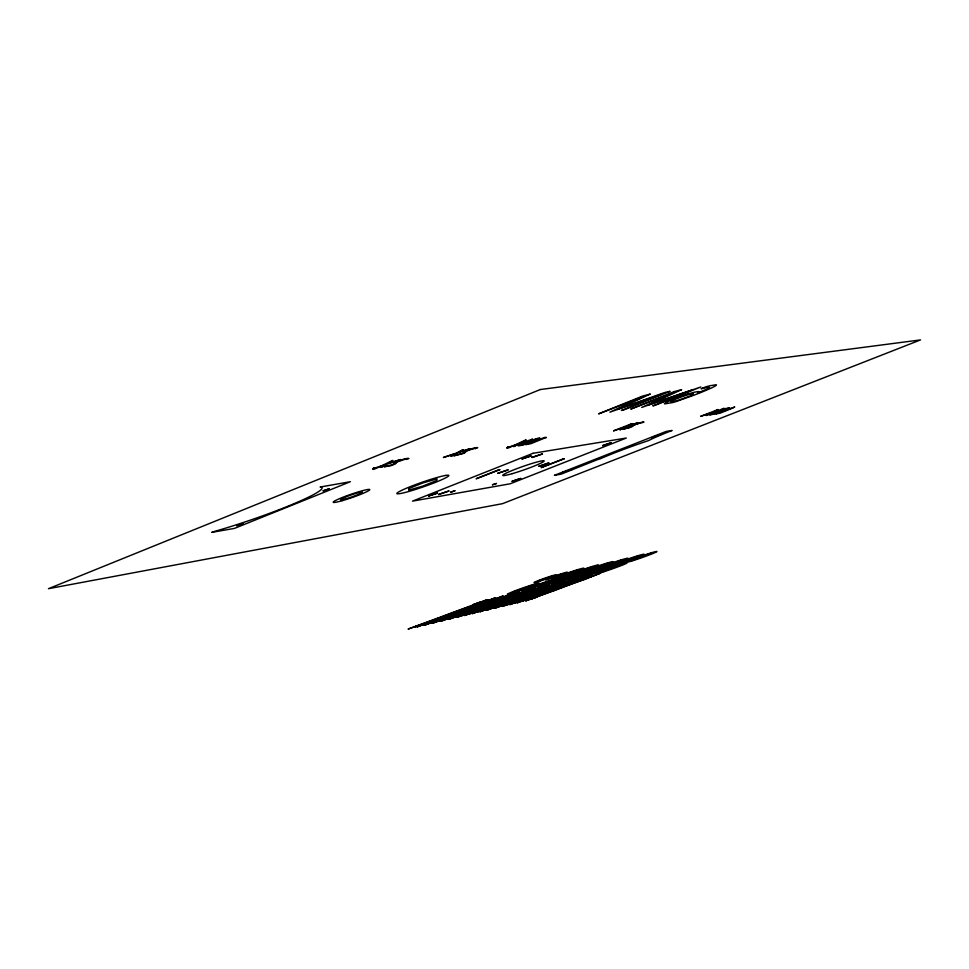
<?xml version="1.0" encoding="UTF-8"?>
<svg xmlns="http://www.w3.org/2000/svg" width="969" height="969" viewBox="0 0 969 969"><rect width="100%" height="100%" fill="white"/><g stroke="black" fill="none" stroke-linecap="round" stroke-linejoin="round"><path stroke-width="1.45" d="M546.431 437.479L544.796 437.382L525.549 444.626L530.891 443.705L543.839 438.376M732.237 408.252L720.185 413.121L715.849 413.92L734.732 406.968L732.37 408.276M408.688 458.579L406.277 459.427A14.135 1.32 -19.1 0 0 404.267 459.463L397.024 461.959A15.976 1.502 -19.2 0 0 396.333 462.564A54.409 5.099 -19.2 0 0 396.091 462.988A30.96 2.907 -19.1 0 1 395.703 463.509M546.395 437.516L543.997 438.388M520.583 593.428L527.172 591.151L520.595 593.452M443.499 457.477L455.103 453.758L450.791 456.314L451.929 456.024L457.598 452.923L470.195 448.659M557.793 584.646L564.224 582.381M564.224 582.43L557.853 584.67M593.888 575.538L587.577 577.742L593.912 575.513M539.781 438.315L537.71 439.054A11.931 1.042 -19.3 0 0 535.845 439.127L529.752 441.343L531.254 441.27M413.702 627.185L420.389 624.86L413.751 627.222M531.254 441.331L520.874 444.771L521.649 444.807M613.571 430.805L631.776 423.707M372.786 468.645L374.397 467.954C365.265 475.064 406.132 452.741 388.569 463.327L400.597 459.536L387.527 463.957L381.871 467.131L380.684 467.373L384.935 464.817L372.823 468.681M429.013 622.837L422.423 625.138L429.037 622.788M430.369 623.176L436.995 620.875L430.406 623.212M637.699 422.872L626.337 426.699L620.596 429.63L619.857 429.848L624.084 427.45L613.656 430.83M438.291 621.274L444.892 618.985L438.363 621.311M513.74 446.539L518.076 444.068L506.957 447.666M446.455 619.312L453.02 617.023M462.976 449.798L458.652 452.317L470.183 448.623M452.995 617.083L446.527 619.348M473.102 604.62L479.825 602.282L473.175 604.656M462.274 615.509L468.79 613.244M468.766 613.304L462.31 615.545M443.439 457.441L456.108 453.153L463 449.749M453.976 455.733L462.334 453.54A34.702 3.149 -19.2 0 0 462.746 453.092L463.049 452.693A29.022 2.628 -19.3 0 1 463.618 452.111A12.403 1.126 -19.3 0 1 464.139 451.772L472 448.659A7.352 0.666 -19.3 0 1 474.822 447.896L475.888 447.69A16.025 1.453 -19.2 0 1 477.741 447.726L475.416 448.599M729.524 407.84L720.137 411.534A9.06 0.715 -19.5 0 0 719.216 411.377L712.554 413.969A12.427 0.981 -19.6 0 0 713.329 413.872A9.084 0.715 -19.5 0 0 715.631 413.303L716.357 413.157L714.674 413.824M700.623 416.331L718.162 409.524L713.79 411.861M506.86 447.63L508.398 446.975C499.41 453.407 539.43 432.562 521.54 442.676M521.346 600.623L515.036 602.839L521.37 600.635M631.752 423.768L627.403 426.118L637.772 422.775M464.054 453.238L454.025 455.781M531.169 439.769L532.635 439.114L520.486 443.269L513.788 446.576M722.244 409.293C732.903 404.012 693.598 421.648 710.58 413.145L700.672 416.355M702.743 388.448L701.059 388.763L705.989 386.801A35.15 2.992 -19.5 0 1 710.192 385.698L716.103 384.754A17.539 1.502 -19.6 0 1 716.297 385.202A21.996 1.877 -19.5 0 1 713.184 387.128A28.816 2.459 -19.5 0 1 706.789 390.022A54.082 4.651 -19.5 0 1 703.542 391.391L699.884 392.881A92.443 8.018 -19.5 0 1 694.046 395.17L676.435 401.445A16.764 1.429 -19.5 0 1 672.583 402.583L664.48 403.903A17.321 1.478 -19.5 0 1 665.352 403.007L666.551 402.329A16.194 1.381 -19.5 0 1 670.209 400.621L672.68 399.591A24.055 2.047 -19.5 0 1 677.21 397.811L681.776 396.139A16.643 1.417 -19.5 0 1 687.59 394.177M640.364 422.847L634.017 425.04A14.111 1.163 -19.5 0 0 633.205 425.609A48.075 3.973 -19.5 0 0 632.805 426.009M473.514 448.635L466.537 451.033A15.431 1.393 -19.3 0 0 465.81 451.627M729.536 407.792L724.473 408.797L723.855 409.051L727.016 408.664L722.208 410.638A10.065 0.787 -19.5 0 0 721.021 410.602L714.335 412.685A8.794 0.69 -19.5 0 0 712.457 413.424L709.877 414.829M698.758 391.621L698.734 392.384A14.85 1.26 -19.5 0 1 697.474 393.16L707.043 389.041A16.618 1.417 -19.5 0 0 709.562 387.539L708.557 387.225A27.386 2.338 -19.5 0 0 707.14 387.43A22.311 1.902 -19.5 0 0 702.767 388.448M473.526 448.623A13.651 1.235 -19.2 0 1 475.282 448.586M465.786 451.639A52.544 4.76 -19.3 0 0 465.508 452.051A29.882 2.713 -19.2 0 1 465.084 452.559A13.36 1.211 -19.2 0 1 464.078 453.226M394.008 463.073A30.051 2.822 -19.2 0 0 393.499 463.654L393.269 464.018A35.95 3.367 -19.1 0 1 392.881 464.514L384.136 466.767L390.652 465.81L394.698 464.199A13.832 1.296 -19.1 0 0 395.691 463.521M394.032 463.061A12.839 1.199 -19.2 0 1 394.516 462.734L402.595 459.524A7.619 0.715 -19.2 0 1 405.551 458.712L406.689 458.494A16.594 1.55 -19.1 0 1 408.736 458.519M714.553 413.86A10.756 0.848 -19.5 0 1 711.452 414.659A11.422 0.896 -19.5 0 1 709.829 414.841M640.376 422.847A12.488 1.03 -19.4 0 1 641.757 422.847L643.961 422.096A14.656 1.211 -19.4 0 0 642.568 421.987L631.849 425.718A11.337 0.933 -19.5 0 0 631.34 426.021A26.551 2.192 -19.5 0 0 630.649 426.578L630.298 426.929A31.723 2.628 -19.4 0 1 629.753 427.402L622.413 429.352L631.194 427.147A12.209 1.005 -19.4 0 0 632.248 426.505A27.314 2.265 -19.4 0 0 632.805 426.021M539.842 438.267A13.578 1.187 -19.3 0 0 537.698 438.303L518.282 445.558A7.582 0.666 -19.3 0 0 518.245 445.764L519.154 445.752A17.43 1.526 -19.3 0 0 523.369 444.844L525.428 444.044L524.677 444.177A13.263 1.163 -19.3 0 1 521.71 444.783M698.806 391.597A26.345 2.241 -19.5 0 0 696.844 391.767A17.406 1.49 -19.5 0 0 687.639 394.153M672.765 401.59A14.135 1.199 -19.5 0 0 675.756 400.924A11.761 1.005 -19.5 0 0 679.729 399.725L690.279 395.97A16.558 1.405 -19.5 0 0 693.174 394.359A14.305 1.223 -19.5 0 0 693.404 393.874L692.702 393.789A21.354 1.817 -19.5 0 0 691.26 393.983L687.954 394.758A8.673 0.739 -19.5 0 0 685.483 395.522A11.253 0.957 -19.5 0 0 680.989 397.06L679.16 397.75A14.935 1.272 -19.5 0 0 676.41 398.828L674.812 399.494A10.78 0.921 -19.5 0 0 672.413 400.609A11.592 0.993 -19.5 0 0 671.469 401.154M671.456 401.154A11.349 0.969 -19.5 0 0 671.045 401.663A15.225 1.296 -19.5 0 0 672.837 401.566M661.403 434.197L651.519 437.746L661.403 434.197M408.882 488.533L408.676 490.181L422.545 486.196L436.728 480.551L437.092 478.856L423.126 482.853L408.882 488.533M650.138 394.117L617.289 409.427L664.334 392.627L670.1 391.319L623.721 409.972L621.42 410.432L662.239 393.995L609.889 412.152L642.847 396.757L598.612 413.86L642.677 396.055L650.138 394.117M681.546 389.683L648.951 404.776L700.805 386.982L655.032 405.333L652.803 405.841L693.077 389.623L641.66 407.452L674.376 392.275L630.771 409.1L674.267 391.573L681.534 389.72M538.57 580.988L551.603 576.446L538.607 580.94M549.992 578.299L562.953 573.793L549.992 578.299M236.751 525.646L242.771 523.648L236.751 525.646M513.388 591.829L512.892 592.701L533.12 585.7L533.677 584.804L513.388 591.829M212.041 532.296L234.413 528.42L350.39 481.702L320.121 487.032A76.842 7.207 -18.9 0 1 318.668 491.549A77.532 7.268 -18.9 0 1 299.409 501.361A76.769 7.195 -18.9 0 1 266.572 514.406A77.181 7.231 -18.9 0 1 214.948 531.291L212.041 532.296M528.759 588.268L528.214 589.152L548.272 582.212L548.878 581.315L528.759 588.268M323.149 490.823L329.218 488.8L323.149 490.823M544.045 584.695L543.464 585.567L563.352 578.687L564.006 577.79L544.045 584.695M558.192 576.821L557.55 577.742L577.706 570.765L578.408 569.833L558.192 576.821M559.089 581.17L558.471 582.042L578.881 574.314L559.089 581.17M573.115 573.527L572.437 574.435L592.41 567.531L593.149 566.586L573.115 573.527M573.563 577.875L572.897 578.759L593.185 571.08L573.563 577.875M587.82 570.16L587.105 571.08L607.684 563.292L587.82 570.16M588.982 574.157L588.268 575.053L608.435 567.422L588.982 574.157M602.972 566.647L602.209 567.568L622.667 559.828L602.972 566.647M602.609 571.056L601.87 571.952L621.904 564.382L602.609 571.056M428.577 496.055L437.491 493.064L428.577 496.055M503.795 596.65L497.206 598.987L503.759 596.625M619.239 562.614L618.44 563.546L638.777 555.855L619.239 562.614M438.521 494.493L448.877 491.017L438.521 494.493M505.128 597.061L511.753 594.784L505.152 597.037M450.73 492.167L454.885 490.774L450.73 492.167M513.037 595.196L519.638 592.919L513.037 595.196M632.382 559.767L631.546 560.7L651.749 553.069L632.382 559.767M528.105 591.635L534.646 589.358L528.105 591.635M535.542 589.879L542.059 587.614L535.578 589.855M497.654 473.369L508.01 469.904L497.654 473.369M492.458 484.803L496.516 483.446L492.555 484.742M542.931 588.135L549.423 585.906L543.003 588.086M522.049 458.967L531.036 455.963L522.049 458.967M550.259 586.402L556.727 584.186L550.259 586.402M531.969 457.453L542.422 453.952L531.969 457.453M512.116 481.302L520.632 478.456L512.116 481.302M538.667 466.355L548.781 462.964L538.667 466.355M565.024 582.926L571.431 580.71L565.097 582.866M572.182 581.23L578.566 579.038L572.207 581.206M579.28 579.559L585.639 577.367L579.317 579.535M562.638 472.509L572.304 469.262L562.638 472.509M602.645 445.619L611.221 442.736L602.645 445.619M454.57 617.35L461.087 615.097L454.57 617.35M481.605 602.597L488.279 600.283L481.654 602.561M469.977 613.643L476.445 611.415L470.013 613.619M489.418 600.756L496.067 598.454L489.466 600.719M477.584 611.814L484.028 609.586L477.584 611.814M485.142 609.998L491.549 607.817L485.142 609.998M492.64 608.205L498.829 606.146L492.736 608.144M500.355 606.352L506.726 604.147L500.404 606.315M507.744 604.571L514.079 602.379L507.744 604.571M522.327 601.071L528.614 598.89L522.424 601.01M530.842 599.121L537.08 596.952L530.891 599.084M598.127 459.379L561.136 474.144L554.377 475.331L666.066 431.459L672.111 430.466L667.823 432.15A47.675 3.694 -19.5 0 0 648.503 440.616A48.85 3.755 -19.4 0 0 631.958 446.358A56.796 4.361 -19.4 0 0 600.138 458.834L598.127 459.379M437.758 618.416L408.082 629.099L487.116 599.726L484.27 600.804A32.425 1.72 -19.3 0 0 471.733 605.988A32.958 1.744 -19.2 0 0 460.432 609.925A38.736 2.035 -19.2 0 0 439.139 617.992L437.758 618.416M446.334 616.357L416.779 627.004L495.534 597.752L492.7 598.83A32.292 1.708 -19.3 0 0 480.188 603.99A32.813 1.72 -19.2 0 0 468.935 607.902A38.566 2.023 -19.2 0 0 447.714 615.945L446.334 616.357M454.243 614.479L424.797 625.078L503.286 595.923L500.464 597.001A32.159 1.696 -19.3 0 0 487.976 602.149A32.68 1.708 -19.2 0 0 476.76 606.049A38.421 2.011 -19.2 0 0 455.612 614.055L454.243 614.479M462.08 612.602L432.743 623.164L510.978 594.118L508.168 595.184A32.025 1.672 -19.3 0 0 495.704 600.32A32.546 1.696 -19.2 0 0 484.536 604.196A38.263 1.986 -19.2 0 0 463.448 612.19L462.08 612.602M470.159 610.676L440.931 621.202L518.912 592.253L516.102 593.319A31.892 1.659 -19.3 0 0 503.662 598.43A32.413 1.684 -19.3 0 0 492.543 602.306A38.106 1.974 -19.3 0 0 471.515 610.264L470.159 610.676M478.165 608.762L449.047 619.239L526.761 590.4L523.963 591.465A31.771 1.647 -19.3 0 0 511.547 596.565A32.28 1.672 -19.3 0 0 500.476 600.417A37.948 1.962 -19.3 0 0 479.51 608.35L478.165 608.762M485.82 606.933L456.799 617.374L534.27 588.631L531.484 589.697A31.638 1.635 -19.3 0 0 519.093 594.784A32.159 1.659 -19.3 0 0 508.059 598.624A37.803 1.95 -19.3 0 0 487.165 606.533L485.82 606.933M493.415 605.128L464.49 615.521L541.719 586.887L538.934 587.941A31.517 1.623 -19.3 0 0 526.567 593.016A32.038 1.647 -19.3 0 0 515.581 596.831A37.658 1.926 -19.3 0 0 494.747 604.717L493.415 605.128M500.949 603.324L472.133 613.692L549.108 585.143L546.334 586.197A31.396 1.611 -19.3 0 0 533.992 591.26A31.904 1.635 -19.3 0 0 523.042 595.063A37.512 1.914 -19.3 0 0 502.269 602.924L500.949 603.324M508.422 601.543L479.703 611.863L556.436 583.423L553.674 584.464A31.274 1.599 -19.3 0 0 541.344 589.515A31.783 1.623 -19.3 0 0 530.455 593.307A37.367 1.902 -19.3 0 0 509.73 601.143L508.422 601.543M515.835 599.763L487.225 610.058L563.716 581.715L560.954 582.757A31.153 1.587 -19.3 0 0 548.66 587.795A31.662 1.611 -19.3 0 0 537.795 591.562A37.222 1.89 -19.3 0 0 517.143 599.375L515.835 599.763M523.478 597.946L494.965 608.193L571.213 579.947L568.464 580.988A31.032 1.575 -19.3 0 0 556.182 586.015A31.541 1.599 -19.3 0 0 545.377 589.77A37.076 1.865 -19.3 0 0 524.774 597.546L523.478 597.946M530.782 596.201L502.366 606.412L578.372 578.263L575.622 579.305A30.911 1.563 -19.3 0 0 563.377 584.307A31.42 1.587 -19.3 0 0 552.609 588.05A36.931 1.853 -19.3 0 0 532.078 595.814L530.782 596.201M538.025 594.469L509.718 604.644L585.482 576.591L582.744 577.621A30.79 1.55 -19.3 0 0 570.511 582.623A31.299 1.575 -19.3 0 0 559.779 586.354A36.786 1.841 -19.3 0 0 539.309 594.082L538.025 594.469M545.208 592.749L517.01 602.9L592.531 574.932L589.806 575.961A30.681 1.538 -19.3 0 0 577.597 580.94A31.178 1.563 -19.3 0 0 566.913 584.658A36.652 1.829 -19.3 0 0 546.492 592.362L545.208 592.749M553.626 590.836L525.549 600.937L600.756 573.103L598.043 574.12A30.523 1.526 -19.3 0 0 585.87 579.087A31.02 1.538 -19.3 0 0 575.235 582.781A36.471 1.805 -19.3 0 0 554.898 590.46L553.626 590.836M540.339 389.526L48.45 588.692L502.56 503.662L920.55 339.901L540.339 389.526M533.011 453.298L412.503 501.13L510.239 483.773L626.313 438.036L533.011 453.298M498.514 469.892L476.094 478.783L500.016 469.638L498.514 469.892M562.965 458.991L541.114 467.615L564.382 458.749L562.965 458.991M560.058 577.367A16.873 0.896 -19.3 0 0 583.883 568.222A16.873 0.896 -19.3 0 0 559.949 575.768A16.873 0.896 -19.3 0 0 560.058 577.367M574.883 574.084A16.727 0.872 -19.3 0 0 598.563 565A16.727 0.872 -19.3 0 0 574.883 572.473A16.727 0.872 -19.3 0 0 574.883 574.084M589.503 570.729A16.594 0.86 -19.3 0 0 613.038 561.705A16.594 0.86 -19.3 0 0 589.6 569.106A16.594 0.86 -19.3 0 0 589.503 570.729M604.559 567.228A16.449 0.848 -19.3 0 0 627.948 558.277A16.449 0.848 -19.3 0 0 604.765 565.593A16.449 0.848 -19.3 0 0 604.559 567.228M620.729 563.219A16.328 0.836 -19.4 0 0 644.01 554.316A16.328 0.836 -19.4 0 0 621.056 561.572A16.328 0.836 -19.4 0 0 620.729 563.219M633.787 560.385A16.194 0.824 -19.4 0 0 656.921 551.543A16.194 0.824 -19.4 0 0 634.198 558.725A16.194 0.824 -19.4 0 0 633.787 560.385M515.496 592.289A16.921 0.896 -19.3 0 0 539.248 583.168A16.921 0.896 -19.3 0 0 515.06 590.799A16.921 0.896 -19.3 0 0 515.496 592.289M530.77 588.752A16.788 0.884 -19.3 0 0 554.377 579.692A16.788 0.884 -19.3 0 0 530.443 587.25A16.788 0.884 -19.3 0 0 530.77 588.752M545.971 585.191A16.655 0.872 -19.3 0 0 569.433 576.18A16.655 0.872 -19.3 0 0 545.753 583.665A16.655 0.872 -19.3 0 0 545.971 585.191M560.918 581.679A16.521 0.86 -19.3 0 0 584.246 572.727A16.521 0.86 -19.3 0 0 560.809 580.14A16.521 0.86 -19.3 0 0 560.918 581.679M575.295 578.396A16.376 0.836 -19.3 0 0 598.491 569.518A16.376 0.836 -19.3 0 0 575.295 576.858A16.376 0.836 -19.3 0 0 575.295 578.396M590.618 574.702A16.255 0.824 -19.3 0 0 613.68 565.872A16.255 0.824 -19.3 0 0 590.727 573.139A16.255 0.824 -19.3 0 0 590.618 574.702M604.159 571.613A16.122 0.812 -19.3 0 0 627.088 562.844A16.122 0.812 -19.3 0 0 604.365 570.051A16.122 0.812 -19.3 0 0 604.159 571.613M551.095 578.505A11.567 0.618 -19.3 0 0 567.386 572.243A11.567 0.618 -19.3 0 0 550.937 577.427A11.567 0.618 -19.3 0 0 551.095 578.505M539.697 581.182A11.628 0.618 -19.3 0 0 556.061 574.883A11.628 0.618 -19.3 0 0 539.479 580.116A11.628 0.618 -19.3 0 0 539.697 581.182M345.945 498.781A11.531 1.03 -19.1 0 0 362.358 492.216A11.531 1.03 -19.1 0 0 346.078 496.843A11.531 1.03 -19.1 0 0 345.945 498.781M342.154 500.707A19.368 1.732 -19.1 0 0 369.783 489.672A19.368 1.732 -19.1 0 0 342.445 497.436A19.368 1.732 -19.1 0 0 342.154 500.707M512.141 473.684A21.924 1.793 -19.3 0 0 544.142 461.074A21.924 1.793 -19.3 0 0 514.151 469.699A21.924 1.793 -19.3 0 0 512.141 473.684M445.631 475.44A27.52 2.374 -19.2 0 0 410.202 486.68A27.52 2.374 -19.2 0 0 400.088 493.584A27.52 2.374 -19.2 0 0 435.384 482.392A27.52 2.374 -19.2 0 0 445.631 475.44"/></g></svg>
